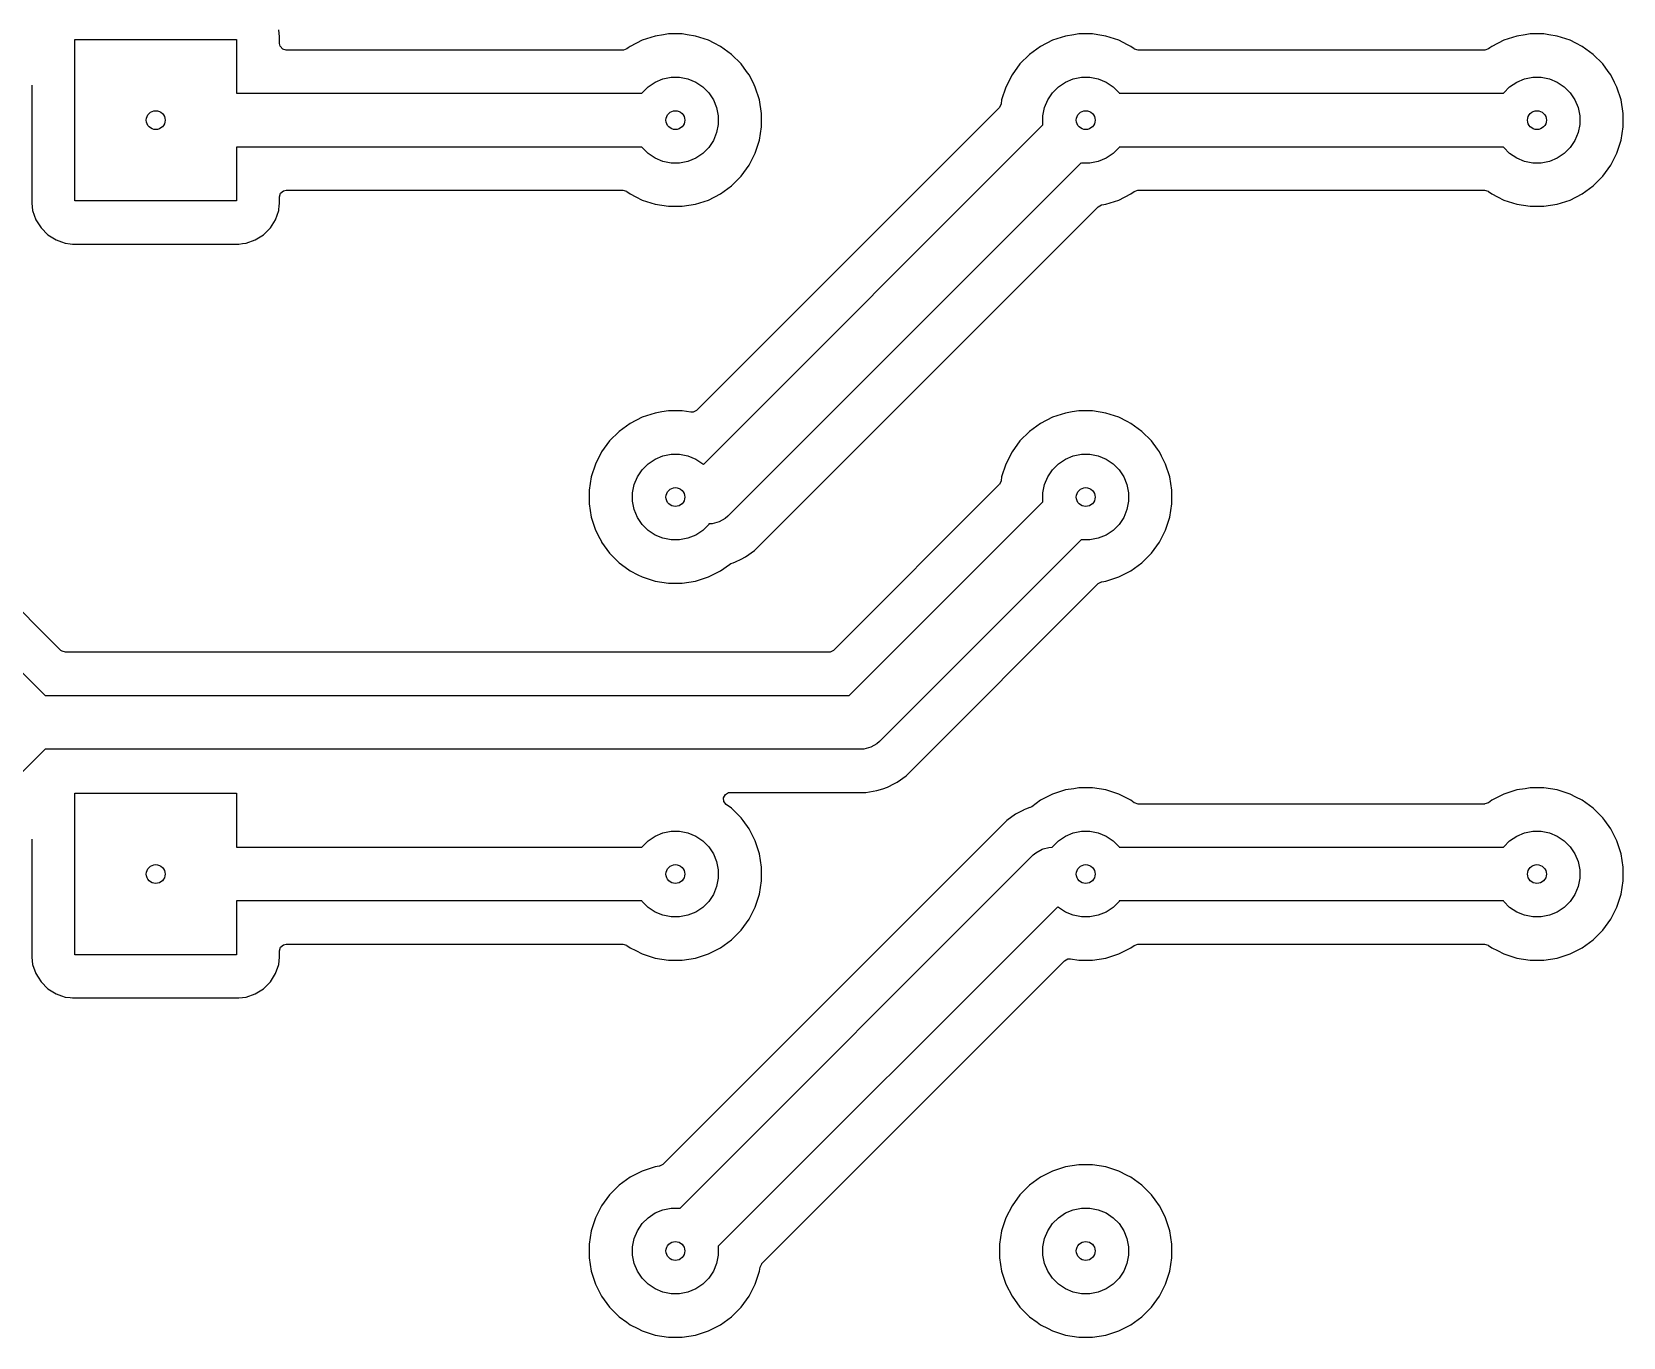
# Model space of a CAD drawing. Extents: x 20 to 124, y -124 to -20.
# Drawn here: x 37.24 to 66.79, y -66.85 to -42.61 of the extents above; entities that cross this region are included whole.
import ezdxf

# ---------------------------------------------------------------- set-up
doc = ezdxf.new("R2010")
doc.units = 0
doc.layers.add('BLACK', color=7, linetype='CONTINUOUS')
doc.layers.add('WHITE', color=7, linetype='CONTINUOUS')

msp = doc.modelspace()

# ---------------------------------------------------------------- linework, layer by layer
at = {"layer": 'BLACK', "linetype": 'CONTINUOUS'}
for p, q in [((38.04, -45.75), (38.04, -42.75)), ((38.04, -42.75), (41.04, -42.75)), ((41.04, -42.75), (41.04, -43.75)), ((41.840499, -42.705039), (41.825369, -42.57075)), ((41.8405, -42.705043), (41.840499, -42.705039)), ((41.8405, -42.8255), (41.8405, -42.705043)), ((41.851706, -42.877011), (41.8405, -42.8255)), ((48.575616, -42.76676), (48.351154, -42.88113)), ((48.815214, -42.68891), (48.575616, -42.76676)), ((48.968076, -42.664699), (48.815214, -42.68891)), ((49.064038, -42.6495), (48.968076, -42.664699)), ((49.315962, -42.6495), (49.064038, -42.6495)), ((49.41193, -42.6647), (49.315962, -42.6495)), ((49.564785, -42.68891), (49.41193, -42.6647)), ((49.804383, -42.76676), (49.564785, -42.68891)), ((49.913418, -42.822317), (49.804383, -42.76676)), ((50.028845, -42.88113), (49.913418, -42.822317)), ((56.195616, -42.76676), (55.971151, -42.881132)), ((56.435214, -42.68891), (56.195616, -42.76676)), ((56.588076, -42.664699), (56.435214, -42.68891)), ((56.684038, -42.6495), (56.588076, -42.664699)), ((56.935962, -42.6495), (56.684038, -42.6495)), ((57.03193, -42.6647), (56.935962, -42.6495)), ((57.184785, -42.68891), (57.03193, -42.6647)), ((57.424383, -42.76676), (57.184785, -42.68891)), ((57.587855, -42.850054), (57.424383, -42.76676)), ((64.575616, -42.76676), (64.351154, -42.88113)), ((64.815214, -42.68891), (64.575616, -42.76676)), ((64.968076, -42.664699), (64.815214, -42.68891)), ((65.064038, -42.6495), (64.968076, -42.664699)), ((65.315962, -42.6495), (65.064038, -42.6495)), ((65.41193, -42.6647), (65.315962, -42.6495)), ((65.564785, -42.68891), (65.41193, -42.6647)), ((65.804383, -42.76676), (65.564785, -42.68891)), ((65.913418, -42.822317), (65.804383, -42.76676)), ((66.028845, -42.88113), (65.913418, -42.822317)), ((41.897461, -42.929815), (41.851706, -42.877011)), ((41.9645, -42.9495), (41.897461, -42.929815)), ((48.216762, -42.9495), (41.9645, -42.9495)), ((48.223842, -42.949298), (48.216762, -42.9495)), ((48.289646, -42.925818), (48.223842, -42.949298)), ((48.312801, -42.908995), (48.289646, -42.925818)), ((48.351154, -42.88113), (48.312801, -42.908995)), ((50.028847, -42.881131), (50.028845, -42.88113)), ((50.028848, -42.881132), (50.028847, -42.881131)), ((50.232649, -43.029201), (50.028848, -42.881132)), ((50.232654, -43.029205), (50.232649, -43.029201)), ((50.410794, -43.207345), (50.232654, -43.029205)), ((55.767345, -43.029205), (55.589205, -43.207345)), ((55.76735, -43.029201), (55.767345, -43.029205)), ((55.971151, -42.881132), (55.76735, -43.029201)), ((57.648845, -42.88113), (57.587855, -42.850054)), ((57.710362, -42.925824), (57.648845, -42.88113)), ((57.716199, -42.929815), (57.710362, -42.925824)), ((57.783238, -42.9495), (57.716199, -42.929815)), ((64.216762, -42.9495), (57.783238, -42.9495)), ((64.223842, -42.949298), (64.216762, -42.9495)), ((64.289646, -42.925818), (64.223842, -42.949298)), ((64.312801, -42.908995), (64.289646, -42.925818)), ((64.351154, -42.88113), (64.312801, -42.908995)), ((66.028847, -42.881131), (66.028845, -42.88113)), ((66.028848, -42.881132), (66.028847, -42.881131)), ((66.232649, -43.029201), (66.028848, -42.881132)), ((66.232654, -43.029205), (66.232649, -43.029201)), ((66.410794, -43.207345), (66.232654, -43.029205)), ((50.410798, -43.20735), (50.410794, -43.207345)), ((50.509934, -43.3438), (50.410798, -43.20735)), ((50.55887, -43.411155), (50.509934, -43.3438)), ((50.631747, -43.554184), (50.55887, -43.411155)), ((55.441132, -43.411151), (55.32676, -43.635618)), ((55.589201, -43.20735), (55.441132, -43.411151)), ((55.589205, -43.207345), (55.589201, -43.20735)), ((66.410798, -43.20735), (66.410794, -43.207345)), ((66.509934, -43.3438), (66.410798, -43.20735)), ((66.55887, -43.411155), (66.509934, -43.3438)), ((66.631747, -43.554184), (66.55887, -43.411155)), ((37.239184, -43.6002), (37.2395, -43.609046)), ((37.2395, -43.609046), (37.2395, -45.79496)), ((48.571592, -43.742485), (48.682485, -43.631592)), ((48.682485, -43.631592), (48.812883, -43.544463)), ((48.812883, -43.544463), (48.957772, -43.484448)), ((48.957772, -43.484448), (49.111586, -43.453852)), ((49.111586, -43.453852), (49.268414, -43.453852)), ((49.268414, -43.453852), (49.422228, -43.484448)), ((49.422228, -43.484448), (49.567117, -43.544463)), ((49.567117, -43.544463), (49.697515, -43.631592)), ((49.697515, -43.631592), (49.808408, -43.742485)), ((50.673239, -43.635616), (50.631747, -43.554184)), ((50.673239, -43.635618), (50.673239, -43.635616)), ((50.673241, -43.635621), (50.673239, -43.635618)), ((50.75109, -43.875215), (50.673241, -43.635621)), ((55.32676, -43.635618), (55.248909, -43.875217)), ((56.191592, -43.742485), (56.302485, -43.631592)), ((56.302485, -43.631592), (56.432883, -43.544463)), ((56.432883, -43.544463), (56.577772, -43.484448)), ((56.577772, -43.484448), (56.731586, -43.453852)), ((56.731586, -43.453852), (56.888414, -43.453852)), ((56.888414, -43.453852), (57.042228, -43.484448)), ((57.042228, -43.484448), (57.187117, -43.544463)), ((57.187117, -43.544463), (57.317515, -43.631592)), ((57.317515, -43.631592), (57.428408, -43.742485)), ((64.571592, -43.742485), (64.682485, -43.631592)), ((64.682485, -43.631592), (64.812883, -43.544463)), ((64.812883, -43.544463), (64.957772, -43.484448)), ((64.957772, -43.484448), (65.111586, -43.453852)), ((65.111586, -43.453852), (65.268414, -43.453852)), ((65.268414, -43.453852), (65.422228, -43.484448)), ((65.422228, -43.484448), (65.567117, -43.544463)), ((65.567117, -43.544463), (65.697515, -43.631592)), ((65.697515, -43.631592), (65.808408, -43.742485)), ((66.673239, -43.635616), (66.631747, -43.554184)), ((66.673239, -43.635618), (66.673239, -43.635616)), ((66.673241, -43.635621), (66.673239, -43.635618)), ((66.75109, -43.875215), (66.673241, -43.635621)), ((41.04, -43.75), (48.566571, -43.75)), ((48.566571, -43.75), (48.571592, -43.742485)), ((55.202223, -44.01859), (49.581075, -49.639738)), ((49.808408, -43.742485), (49.895537, -43.872883)), ((49.895537, -43.872883), (49.955552, -44.017772)), ((49.955552, -44.017772), (49.986148, -44.171586)), ((50.7905, -44.124038), (50.75109, -43.875215)), ((55.207085, -44.013443), (55.202223, -44.01859)), ((55.237015, -43.950309), (55.207085, -44.013443)), ((55.248909, -43.875217), (55.237015, -43.950309)), ((56.013852, -44.171586), (56.044448, -44.017772)), ((56.044448, -44.017772), (56.104463, -43.872883)), ((56.104463, -43.872883), (56.191592, -43.742485)), ((57.428408, -43.742485), (57.433429, -43.75)), ((57.433429, -43.75), (64.566571, -43.75)), ((64.566571, -43.75), (64.571592, -43.742485)), ((65.808408, -43.742485), (65.895537, -43.872883)), ((65.895537, -43.872883), (65.955552, -44.017772)), ((65.955552, -44.017772), (65.986148, -44.171586)), ((66.7905, -44.124038), (66.75109, -43.875215)), ((49.986148, -44.171586), (49.986148, -44.328414)), ((50.7905, -44.375962), (50.7905, -44.124038)), ((56.013852, -44.328414), (56.013852, -44.171586)), ((65.986148, -44.171586), (65.986148, -44.328414)), ((66.7905, -44.375962), (66.7905, -44.124038)), ((49.709408, -50.643485), (56.015615, -44.337278)), ((49.955552, -44.482228), (49.895537, -44.627117)), ((49.986148, -44.328414), (49.955552, -44.482228)), ((50.75109, -44.624785), (50.7905, -44.375962)), ((56.015615, -44.337278), (56.013852, -44.328414)), ((65.955552, -44.482228), (65.895537, -44.627117)), ((65.986148, -44.328414), (65.955552, -44.482228)), ((66.75109, -44.624785), (66.7905, -44.375962)), ((48.566571, -44.75), (41.04, -44.75)), ((41.04, -44.75), (41.04, -45.75)), ((48.571592, -44.757515), (48.566571, -44.75)), ((48.682485, -44.868408), (48.571592, -44.757515)), ((48.812883, -44.955537), (48.682485, -44.868408)), ((49.697515, -44.868408), (49.567117, -44.955537)), ((49.808408, -44.757515), (49.697515, -44.868408)), ((49.895537, -44.627117), (49.808408, -44.757515)), ((50.55887, -45.088845), (50.673241, -44.864379)), ((50.673241, -44.864379), (50.75109, -44.624785)), ((57.317515, -44.868408), (57.187117, -44.955537)), ((57.428408, -44.757515), (57.317515, -44.868408)), ((57.433429, -44.75), (57.428408, -44.757515)), ((64.566571, -44.75), (57.433429, -44.75)), ((64.571592, -44.757515), (64.566571, -44.75)), ((64.682485, -44.868408), (64.571592, -44.757515)), ((64.812883, -44.955537), (64.682485, -44.868408)), ((65.697515, -44.868408), (65.567117, -44.955537)), ((65.808408, -44.757515), (65.697515, -44.868408)), ((65.895537, -44.627117), (65.808408, -44.757515)), ((66.55887, -45.088845), (66.673241, -44.864379)), ((66.673241, -44.864379), (66.75109, -44.624785)), ((48.957772, -45.015552), (48.812883, -44.955537)), ((49.111586, -45.046148), (48.957772, -45.015552)), ((49.268414, -45.046148), (49.111586, -45.046148)), ((49.422228, -45.015552), (49.268414, -45.046148)), ((49.567117, -44.955537), (49.422228, -45.015552)), ((56.722721, -45.044384), (50.163553, -51.603553)), ((50.410793, -45.292656), (50.55887, -45.088845)), ((56.731586, -45.046148), (56.722721, -45.044384)), ((56.888414, -45.046148), (56.731586, -45.046148)), ((57.042228, -45.015552), (56.888414, -45.046148)), ((57.187117, -44.955537), (57.042228, -45.015552)), ((64.957772, -45.015552), (64.812883, -44.955537)), ((65.111586, -45.046148), (64.957772, -45.015552)), ((65.268414, -45.046148), (65.111586, -45.046148)), ((65.422228, -45.015552), (65.268414, -45.046148)), ((65.567117, -44.955537), (65.422228, -45.015552)), ((66.410793, -45.292656), (66.55887, -45.088845)), ((50.028845, -45.61887), (50.232656, -45.470793)), ((50.232656, -45.470793), (50.410793, -45.292656)), ((66.028845, -45.61887), (66.232656, -45.470793)), ((66.232656, -45.470793), (66.410793, -45.292656)), ((37.2395, -45.79496), (37.25463, -45.929249)), ((41.04, -45.75), (38.04, -45.75)), ((41.834235, -45.85056), (41.8405, -45.794954)), ((41.8405, -45.6745), (41.860185, -45.607461)), ((41.8405, -45.794954), (41.8405, -45.6745)), ((41.860185, -45.607461), (41.912989, -45.561706)), ((41.912989, -45.561706), (41.9645, -45.5505)), ((41.9645, -45.5505), (48.216762, -45.5505)), ((48.216762, -45.5505), (48.283801, -45.570185)), ((48.283801, -45.570185), (48.289637, -45.574175)), ((48.289637, -45.574175), (48.351155, -45.61887)), ((48.351155, -45.61887), (48.457206, -45.672905)), ((48.457206, -45.672905), (48.575616, -45.733239)), ((48.575616, -45.733239), (48.575618, -45.733239)), ((48.575618, -45.733239), (48.575621, -45.733241)), ((48.575621, -45.733241), (48.815215, -45.81109)), ((49.564785, -45.81109), (49.804379, -45.733241)), ((49.804379, -45.733241), (50.028845, -45.61887)), ((57.184785, -45.81109), (57.424379, -45.733241)), ((57.424379, -45.733241), (57.648845, -45.61887)), ((57.648845, -45.61887), (57.710353, -45.574181)), ((57.710353, -45.574181), (57.776158, -45.550702)), ((57.776158, -45.550702), (57.783238, -45.5505)), ((57.783238, -45.5505), (64.216762, -45.5505)), ((64.216762, -45.5505), (64.283801, -45.570185)), ((64.283801, -45.570185), (64.289637, -45.574175)), ((64.289637, -45.574175), (64.351155, -45.61887)), ((64.351155, -45.61887), (64.457206, -45.672905)), ((64.457206, -45.672905), (64.575616, -45.733239)), ((64.575616, -45.733239), (64.575618, -45.733239)), ((64.575618, -45.733239), (64.575621, -45.733241)), ((64.575621, -45.733241), (64.815215, -45.81109)), ((65.564785, -45.81109), (65.804379, -45.733241)), ((65.804379, -45.733241), (66.028845, -45.61887)), ((37.25463, -45.929249), (37.254631, -45.929254)), ((37.254631, -45.929254), (37.314211, -46.099523)), ((37.314211, -46.099523), (37.410184, -46.252262)), ((41.669816, -46.252262), (41.765789, -46.099522)), ((41.765789, -46.099522), (41.825368, -45.929255)), ((41.825368, -45.929255), (41.827931, -45.906513)), ((41.827931, -45.906513), (41.834235, -45.85056)), ((48.815215, -45.81109), (49.064038, -45.8505)), ((49.064038, -45.8505), (49.064039, -45.8505)), ((49.064039, -45.8505), (49.315961, -45.8505)), ((49.315961, -45.8505), (49.315962, -45.8505)), ((49.315962, -45.8505), (49.564785, -45.81109)), ((50.657219, -52.241966), (57.04141, -45.857773)), ((57.04141, -45.857773), (57.102731, -45.82429)), ((57.102731, -45.82429), (57.109645, -45.82299)), ((57.109645, -45.82299), (57.184785, -45.81109)), ((64.815215, -45.81109), (65.064038, -45.8505)), ((65.064038, -45.8505), (65.064039, -45.8505)), ((65.064039, -45.8505), (65.315961, -45.8505)), ((65.315961, -45.8505), (65.315962, -45.8505)), ((65.315962, -45.8505), (65.564785, -45.81109)), ((37.410184, -46.252262), (37.537738, -46.379816)), ((37.537738, -46.379816), (37.690478, -46.475789)), ((41.389522, -46.475789), (41.542262, -46.379816)), ((41.542262, -46.379816), (41.669816, -46.252262)), ((37.690478, -46.475789), (37.792957, -46.511648)), ((37.792957, -46.511648), (37.860745, -46.535368)), ((37.860745, -46.535368), (37.86075, -46.535369)), ((37.86075, -46.535369), (37.951246, -46.545565)), ((37.951246, -46.545565), (37.99504, -46.550499)), ((37.99504, -46.550499), (37.995043, -46.5505)), ((37.995043, -46.5505), (37.995046, -46.5505)), ((37.995046, -46.5505), (41.084957, -46.5505)), ((41.084957, -46.5505), (41.084958, -46.550499)), ((41.084958, -46.550499), (41.152104, -46.542934)), ((41.152104, -46.542934), (41.219249, -46.535369)), ((41.219249, -46.535369), (41.219252, -46.535368)), ((41.219252, -46.535368), (41.219255, -46.535368)), ((41.219255, -46.535368), (41.389522, -46.475789)), ((49.581075, -49.639738), (49.519752, -49.673223)), ((48.351151, -49.881132), (48.14735, -50.029201)), ((48.575616, -49.76676), (48.351151, -49.881132)), ((48.815214, -49.68891), (48.575616, -49.76676)), ((48.939626, -49.669205), (48.815214, -49.68891)), ((49.064038, -49.6495), (48.939626, -49.669205)), ((49.315962, -49.6495), (49.064038, -49.6495)), ((49.393838, -49.661834), (49.315962, -49.6495)), ((49.473996, -49.67453), (49.393838, -49.661834)), ((49.519752, -49.673223), (49.473996, -49.67453)), ((55.971151, -49.881132), (55.76735, -50.029201)), ((56.195616, -49.76676), (55.971151, -49.881132)), ((56.435214, -49.68891), (56.195616, -49.76676)), ((56.559626, -49.669205), (56.435214, -49.68891)), ((56.684038, -49.6495), (56.559626, -49.669205)), ((56.935962, -49.6495), (56.684038, -49.6495)), ((57.184785, -49.68891), (56.935962, -49.6495)), ((57.424383, -49.76676), (57.184785, -49.68891)), ((57.578747, -49.845413), (57.424383, -49.76676)), ((57.648845, -49.88113), (57.578747, -49.845413)), ((57.648847, -49.881131), (57.648845, -49.88113)), ((57.648848, -49.881132), (57.648847, -49.881131)), ((57.852649, -50.029201), (57.648848, -49.881132)), ((47.969201, -50.20735), (47.821132, -50.411151)), ((47.969205, -50.207345), (47.969201, -50.20735)), ((48.147345, -50.029205), (47.969205, -50.207345)), ((48.14735, -50.029201), (48.147345, -50.029205)), ((55.589201, -50.20735), (55.441132, -50.411151)), ((55.589205, -50.207345), (55.589201, -50.20735)), ((55.767345, -50.029205), (55.589205, -50.207345)), ((55.76735, -50.029201), (55.767345, -50.029205)), ((57.852654, -50.029205), (57.852649, -50.029201)), ((58.030794, -50.207345), (57.852654, -50.029205)), ((58.030798, -50.20735), (58.030794, -50.207345)), ((58.143364, -50.362285), (58.030798, -50.20735)), ((47.821132, -50.411151), (47.70676, -50.635616)), ((48.812883, -50.544463), (48.957772, -50.484448)), ((48.957772, -50.484448), (49.111586, -50.453852)), ((49.111586, -50.453852), (49.268414, -50.453852)), ((49.268414, -50.453852), (49.422228, -50.484448)), ((49.422228, -50.484448), (49.567117, -50.544463)), ((55.441132, -50.411151), (55.32676, -50.635618)), ((56.432883, -50.544463), (56.577772, -50.484448)), ((56.577772, -50.484448), (56.731586, -50.453852)), ((56.731586, -50.453852), (56.888414, -50.453852)), ((56.888414, -50.453852), (57.042228, -50.484448)), ((57.042228, -50.484448), (57.187117, -50.544463)), ((58.17887, -50.411155), (58.143364, -50.362285)), ((58.220023, -50.491923), (58.17887, -50.411155)), ((58.293239, -50.635616), (58.220023, -50.491923)), ((47.70676, -50.635616), (47.62891, -50.875214)), ((48.484463, -50.872883), (48.571592, -50.742485)), ((48.571592, -50.742485), (48.682485, -50.631592)), ((48.682485, -50.631592), (48.812883, -50.544463)), ((49.567117, -50.544463), (49.697515, -50.631592)), ((49.697515, -50.631592), (49.709408, -50.643485)), ((55.32676, -50.635618), (55.248909, -50.875217)), ((56.104463, -50.872883), (56.191592, -50.742485)), ((56.191592, -50.742485), (56.302485, -50.631592)), ((56.302485, -50.631592), (56.432883, -50.544463)), ((57.187117, -50.544463), (57.317515, -50.631592)), ((57.317515, -50.631592), (57.428408, -50.742485)), ((57.428408, -50.742485), (57.515537, -50.872883)), ((58.293239, -50.635618), (58.293239, -50.635616)), ((58.293241, -50.635621), (58.293239, -50.635618)), ((58.37109, -50.875215), (58.293241, -50.635621)), ((47.62891, -50.875214), (47.5895, -51.124038)), ((48.393852, -51.171586), (48.424448, -51.017772)), ((48.424448, -51.017772), (48.484463, -50.872883)), ((55.202223, -51.01859), (52.124634, -54.096181)), ((55.207085, -51.013443), (55.202223, -51.01859)), ((55.237015, -50.950309), (55.207085, -51.013443)), ((55.248909, -50.875217), (55.237015, -50.950309)), ((56.013852, -51.171586), (56.044448, -51.017772)), ((56.044448, -51.017772), (56.104463, -50.872883)), ((57.515537, -50.872883), (57.575552, -51.017772)), ((57.575552, -51.017772), (57.606148, -51.171586)), ((58.4105, -51.124038), (58.37109, -50.875215)), ((47.5895, -51.124038), (47.5895, -51.375961)), ((47.5895, -51.375961), (47.62891, -51.624785)), ((48.393852, -51.328414), (48.393852, -51.171586)), ((48.424448, -51.482228), (48.393852, -51.328414)), ((52.419894, -54.933), (56.015615, -51.337277)), ((56.013852, -51.328414), (56.013852, -51.171586)), ((56.015615, -51.337277), (56.013852, -51.328414)), ((57.606148, -51.328414), (57.575552, -51.482228)), ((57.606148, -51.171586), (57.606148, -51.328414)), ((58.37109, -51.624785), (58.4105, -51.375962)), ((58.4105, -51.375962), (58.4105, -51.124038)), ((47.62891, -51.624785), (47.70676, -51.864383)), ((48.484463, -51.627117), (48.424448, -51.482228)), ((48.571592, -51.757515), (48.484463, -51.627117)), ((50.001342, -51.71194), (49.875263, -51.745723)), ((50.114381, -51.646677), (50.001342, -51.71194)), ((50.114396, -51.646661), (50.114381, -51.646677)), ((50.163553, -51.603553), (50.114396, -51.646661)), ((57.515537, -51.627117), (57.428408, -51.757515)), ((57.575552, -51.482228), (57.515537, -51.627117)), ((58.293241, -51.864379), (58.37109, -51.624785)), ((47.70676, -51.864383), (47.785413, -52.018747)), ((48.682485, -51.868408), (48.571592, -51.757515)), ((48.812883, -51.955537), (48.682485, -51.868408)), ((48.957772, -52.015552), (48.812883, -51.955537)), ((49.567117, -51.955537), (49.422228, -52.015552)), ((49.697515, -51.868408), (49.567117, -51.955537)), ((49.808408, -51.757515), (49.697515, -51.868408)), ((49.813586, -51.749764), (49.808408, -51.757515)), ((49.875248, -51.745723), (49.813586, -51.749764)), ((49.875263, -51.745723), (49.875248, -51.745723)), ((57.187117, -51.955537), (57.042228, -52.015552)), ((57.317515, -51.868408), (57.187117, -51.955537)), ((57.428408, -51.757515), (57.317515, -51.868408)), ((58.17887, -52.088845), (58.293241, -51.864379)), ((37.779365, -54.096181), (35.796819, -52.113634)), ((47.785413, -52.018747), (47.815255, -52.077315)), ((47.815255, -52.077315), (47.821132, -52.088848)), ((47.821132, -52.088848), (47.969201, -52.292649)), ((47.969201, -52.292649), (47.969205, -52.292654)), ((47.969205, -52.292654), (48.147343, -52.470792)), ((49.111586, -52.046148), (48.957772, -52.015552)), ((49.268414, -52.046148), (49.111586, -52.046148)), ((49.422228, -52.015552), (49.268414, -52.046148)), ((50.491611, -52.362287), (50.657219, -52.241966)), ((56.722722, -52.044384), (52.980553, -55.786553)), ((56.731586, -52.046148), (56.722722, -52.044384)), ((56.888414, -52.046148), (56.731586, -52.046148)), ((57.042228, -52.015552), (56.888414, -52.046148)), ((57.852656, -52.470793), (58.030793, -52.292656)), ((58.030793, -52.292656), (58.17887, -52.088845)), ((34.96, -52.408893), (37.484107, -54.933)), ((48.147343, -52.470792), (48.14735, -52.470798)), ((48.14735, -52.470798), (48.325117, -52.599952)), ((48.325117, -52.599952), (48.351155, -52.61887)), ((50.028845, -52.61887), (50.193605, -52.499164)), ((50.193605, -52.499164), (50.217759, -52.48546)), ((50.217759, -52.48546), (50.22287, -52.483275)), ((50.22287, -52.483275), (50.26129, -52.470793)), ((50.26129, -52.470793), (50.309219, -52.45522)), ((50.309219, -52.45522), (50.413116, -52.402282)), ((50.413116, -52.402282), (50.491611, -52.362287)), ((57.648845, -52.61887), (57.852656, -52.470793)), ((48.351155, -52.61887), (48.494184, -52.691747)), ((48.494184, -52.691747), (48.575616, -52.733239)), ((48.575616, -52.733239), (48.575618, -52.733239)), ((48.575618, -52.733239), (48.575621, -52.733241)), ((48.575621, -52.733241), (48.815215, -52.81109)), ((48.815215, -52.81109), (49.064038, -52.8505)), ((49.064038, -52.8505), (49.064039, -52.8505)), ((49.064039, -52.8505), (49.315961, -52.8505)), ((49.315961, -52.8505), (49.315962, -52.8505)), ((49.315962, -52.8505), (49.564785, -52.81109)), ((49.564785, -52.81109), (49.804379, -52.733241)), ((49.804379, -52.733241), (50.028845, -52.61887)), ((53.474219, -56.424966), (57.04141, -52.857773)), ((57.04141, -52.857773), (57.102731, -52.82429)), ((57.102731, -52.82429), (57.109645, -52.82299)), ((57.109645, -52.82299), (57.184785, -52.81109)), ((57.184785, -52.81109), (57.424379, -52.733241)), ((57.424379, -52.733241), (57.648845, -52.61887)), ((37.800007, -54.112815), (37.779365, -54.096181)), ((37.867046, -54.1325), (37.800007, -54.112815)), ((52.036953, -54.1325), (37.867046, -54.1325)), ((52.063311, -54.129666), (52.036953, -54.1325)), ((52.124634, -54.096181), (52.063311, -54.129666)), ((37.484107, -54.933), (52.419894, -54.933)), ((52.931381, -55.829677), (52.818342, -55.89494)), ((52.931396, -55.829661), (52.931381, -55.829677)), ((52.980553, -55.786553), (52.931396, -55.829661)), ((37.484107, -55.933), (35.810482, -57.606623)), ((52.627, -55.933), (37.484107, -55.933)), ((52.692248, -55.928723), (52.627, -55.933)), ((52.692263, -55.928723), (52.692248, -55.928723)), ((52.818342, -55.89494), (52.692263, -55.928723)), ((53.308611, -56.545287), (53.474219, -56.424966)), ((50.118358, -56.77108), (50.179197, -56.736723)), ((50.179197, -56.736723), (50.207283, -56.7335)), ((50.207283, -56.7335), (52.729351, -56.7335)), ((52.729351, -56.7335), (52.729352, -56.7335)), ((52.729352, -56.7335), (52.931535, -56.701477)), ((52.931535, -56.701477), (53.044722, -56.6647)), ((53.044722, -56.6647), (53.126219, -56.63822)), ((53.126219, -56.63822), (53.258646, -56.570745)), ((53.258646, -56.570745), (53.308611, -56.545287)), ((56.435214, -56.68891), (56.195616, -56.76676)), ((56.588076, -56.664699), (56.435214, -56.68891)), ((56.684038, -56.6495), (56.588076, -56.664699)), ((56.935962, -56.6495), (56.684038, -56.6495)), ((57.184779, -56.688909), (56.935962, -56.6495)), ((57.184785, -56.68891), (57.184779, -56.688909)), ((57.424383, -56.76676), (57.184785, -56.68891)), ((64.815214, -56.68891), (64.575616, -56.76676)), ((64.968076, -56.664699), (64.815214, -56.68891)), ((65.064038, -56.6495), (64.968076, -56.664699)), ((65.315962, -56.6495), (65.064038, -56.6495)), ((65.564779, -56.688909), (65.315962, -56.6495)), ((65.564785, -56.68891), (65.564779, -56.688909)), ((65.804383, -56.76676), (65.564785, -56.68891)), ((38.04, -59.75), (38.04, -56.75)), ((38.04, -56.75), (41.04, -56.75)), ((41.04, -56.75), (41.04, -57.75)), ((50.085753, -56.832875), (50.118358, -56.77108)), ((50.091732, -56.902489), (50.085753, -56.832875)), ((50.134398, -56.957818), (50.091732, -56.902489)), ((50.232649, -57.029201), (50.134398, -56.957818)), ((50.232654, -57.029205), (50.232649, -57.029201)), ((50.410794, -57.207345), (50.232654, -57.029205)), ((55.774677, -57.017519), (55.690781, -57.04478)), ((55.777522, -57.01644), (55.774677, -57.017519)), ((55.806399, -57.000831), (55.777522, -57.01644)), ((55.971155, -56.881129), (55.806399, -57.000831)), ((56.195616, -56.76676), (55.971155, -56.881129)), ((57.648843, -56.881129), (57.424383, -56.76676)), ((57.648845, -56.88113), (57.648843, -56.881129)), ((57.710362, -56.925824), (57.648845, -56.88113)), ((57.716199, -56.929815), (57.710362, -56.925824)), ((57.783238, -56.9495), (57.716199, -56.929815)), ((64.216762, -56.9495), (57.783238, -56.9495)), ((64.223842, -56.949298), (64.216762, -56.9495)), ((64.289646, -56.925818), (64.223842, -56.949298)), ((64.321757, -56.902489), (64.289646, -56.925818)), ((64.351154, -56.88113), (64.321757, -56.902489)), ((64.575616, -56.76676), (64.351154, -56.88113)), ((65.913418, -56.822317), (65.804383, -56.76676)), ((66.028845, -56.88113), (65.913418, -56.822317)), ((66.028847, -56.881131), (66.028845, -56.88113)), ((66.028848, -56.881132), (66.028847, -56.881131)), ((66.232649, -57.029201), (66.028848, -56.881132)), ((66.232654, -57.029205), (66.232649, -57.029201)), ((66.410794, -57.207345), (66.232654, -57.029205)), ((55.342778, -57.258036), (48.95859, -63.642223)), ((50.410798, -57.20735), (50.410794, -57.207345)), ((50.447623, -57.258036), (50.410798, -57.20735)), ((50.55887, -57.411155), (50.447623, -57.258036)), ((55.508384, -57.137716), (55.342778, -57.258036)), ((55.508387, -57.137714), (55.508384, -57.137716)), ((55.65547, -57.062772), (55.508387, -57.137714)), ((55.661464, -57.059718), (55.65547, -57.062771)), ((55.65547, -57.062771), (55.65547, -57.062772)), ((55.690781, -57.04478), (55.661464, -57.059718)), ((66.410798, -57.20735), (66.410794, -57.207345)), ((66.447623, -57.258036), (66.410798, -57.20735)), ((66.55887, -57.411155), (66.447623, -57.258036)), ((37.239184, -57.600199), (37.2395, -57.609045)), ((37.2395, -57.609045), (37.2395, -59.79496)), ((48.682485, -57.631592), (48.812883, -57.544463)), ((48.812883, -57.544463), (48.957772, -57.484448)), ((48.957772, -57.484448), (49.111586, -57.453852)), ((49.111586, -57.453852), (49.268414, -57.453852)), ((49.268414, -57.453852), (49.422228, -57.484448)), ((49.422228, -57.484448), (49.567117, -57.544463)), ((49.567117, -57.544463), (49.697515, -57.631592)), ((50.608693, -57.508939), (50.55887, -57.411155)), ((50.673239, -57.635616), (50.608693, -57.508939)), ((56.302485, -57.631592), (56.432883, -57.544463)), ((56.432883, -57.544463), (56.577772, -57.484448)), ((56.577772, -57.484448), (56.731586, -57.453852)), ((56.731586, -57.453852), (56.888414, -57.453852)), ((56.888414, -57.453852), (57.042228, -57.484448)), ((57.042228, -57.484448), (57.187117, -57.544463)), ((57.187117, -57.544463), (57.317515, -57.631592)), ((64.682485, -57.631592), (64.812883, -57.544463)), ((64.812883, -57.544463), (64.957772, -57.484448)), ((64.957772, -57.484448), (65.111586, -57.453852)), ((65.111586, -57.453852), (65.268414, -57.453852)), ((65.268414, -57.453852), (65.422228, -57.484448)), ((65.422228, -57.484448), (65.567117, -57.544463)), ((65.567117, -57.544463), (65.697515, -57.631592)), ((66.608693, -57.508939), (66.55887, -57.411155)), ((66.673239, -57.635616), (66.608693, -57.508939)), ((41.04, -57.75), (48.566571, -57.75)), ((48.566571, -57.75), (48.571592, -57.742485)), ((48.571592, -57.742485), (48.682485, -57.631592)), ((49.277278, -64.455615), (55.836447, -57.896447)), ((49.697515, -57.631592), (49.808408, -57.742485)), ((49.808408, -57.742485), (49.895537, -57.872883)), ((49.895537, -57.872883), (49.955552, -58.017772)), ((50.673239, -57.635618), (50.673239, -57.635616)), ((50.673241, -57.635621), (50.673239, -57.635618)), ((50.75109, -57.875215), (50.673241, -57.635621)), ((50.7905, -58.124038), (50.75109, -57.875215)), ((55.836447, -57.896447), (55.885603, -57.853338)), ((55.885603, -57.853338), (55.885619, -57.853323)), ((55.885619, -57.853323), (55.998658, -57.78806)), ((55.998658, -57.78806), (56.022868, -57.781573)), ((56.022868, -57.781573), (56.124737, -57.754277)), ((56.124737, -57.754277), (56.124752, -57.754277)), ((56.124752, -57.754277), (56.186413, -57.750235)), ((56.186413, -57.750235), (56.191592, -57.742485)), ((56.191592, -57.742485), (56.302485, -57.631592)), ((57.317515, -57.631592), (57.428408, -57.742485)), ((57.428408, -57.742485), (57.433429, -57.75)), ((57.433429, -57.75), (64.566571, -57.75)), ((64.566571, -57.75), (64.571592, -57.742485)), ((64.571592, -57.742485), (64.682485, -57.631592)), ((65.697515, -57.631592), (65.808408, -57.742485)), ((65.808408, -57.742485), (65.895537, -57.872883)), ((65.895537, -57.872883), (65.955552, -58.017772)), ((66.673239, -57.635618), (66.673239, -57.635616)), ((66.673241, -57.635621), (66.673239, -57.635618)), ((66.75109, -57.875215), (66.673241, -57.635621)), ((66.7905, -58.124038), (66.75109, -57.875215)), ((49.955552, -58.017772), (49.986148, -58.171586)), ((49.986148, -58.171586), (49.986148, -58.328414)), ((50.7905, -58.375962), (50.7905, -58.124038)), ((65.955552, -58.017772), (65.986148, -58.171586)), ((65.986148, -58.171586), (65.986148, -58.328414)), ((66.7905, -58.375962), (66.7905, -58.124038)), ((49.955552, -58.482228), (49.895537, -58.627117)), ((49.986148, -58.328414), (49.955552, -58.482228)), ((50.75109, -58.624785), (50.7905, -58.375962)), ((65.955552, -58.482228), (65.895537, -58.627117)), ((65.986148, -58.328414), (65.955552, -58.482228)), ((66.75109, -58.624785), (66.7905, -58.375962)), ((48.566571, -58.75), (41.04, -58.75)), ((41.04, -58.75), (41.04, -59.75)), ((48.571592, -58.757515), (48.566571, -58.75)), ((48.682485, -58.868408), (48.571592, -58.757515)), ((49.808408, -58.757515), (49.697515, -58.868408)), ((49.895537, -58.627117), (49.808408, -58.757515)), ((50.673241, -58.864379), (50.75109, -58.624785)), ((57.428408, -58.757515), (57.317515, -58.868408)), ((57.433429, -58.75), (57.428408, -58.757515)), ((64.566571, -58.75), (57.433429, -58.75)), ((64.571592, -58.757515), (64.566571, -58.75)), ((64.682485, -58.868408), (64.571592, -58.757515)), ((65.808408, -58.757515), (65.697515, -58.868408)), ((65.895537, -58.627117), (65.808408, -58.757515)), ((66.673241, -58.864379), (66.75109, -58.624785)), ((48.812883, -58.955537), (48.682485, -58.868408)), ((48.957772, -59.015552), (48.812883, -58.955537)), ((49.111586, -59.046148), (48.957772, -59.015552)), ((49.268414, -59.046148), (49.111586, -59.046148)), ((49.422228, -59.015552), (49.268414, -59.046148)), ((49.567117, -58.955537), (49.422228, -59.015552)), ((49.697515, -58.868408), (49.567117, -58.955537)), ((56.290591, -58.856514), (49.984384, -65.162721)), ((50.410793, -59.292656), (50.55887, -59.088845)), ((50.55887, -59.088845), (50.673241, -58.864379)), ((56.302485, -58.868408), (56.290591, -58.856514)), ((56.432883, -58.955537), (56.302485, -58.868408)), ((56.577772, -59.015552), (56.432883, -58.955537)), ((56.731586, -59.046148), (56.577772, -59.015552)), ((56.888414, -59.046148), (56.731586, -59.046148)), ((57.042228, -59.015552), (56.888414, -59.046148)), ((57.187117, -58.955537), (57.042228, -59.015552)), ((57.317515, -58.868408), (57.187117, -58.955537)), ((64.812883, -58.955537), (64.682485, -58.868408)), ((64.957772, -59.015552), (64.812883, -58.955537)), ((65.111586, -59.046148), (64.957772, -59.015552)), ((65.268414, -59.046148), (65.111586, -59.046148)), ((65.422228, -59.015552), (65.268414, -59.046148)), ((65.567117, -58.955537), (65.422228, -59.015552)), ((65.697515, -58.868408), (65.567117, -58.955537)), ((66.410793, -59.292656), (66.55887, -59.088845)), ((66.55887, -59.088845), (66.673241, -58.864379)), ((50.232656, -59.470793), (50.410793, -59.292656)), ((66.232656, -59.470793), (66.410793, -59.292656)), ((41.8405, -59.6745), (41.860185, -59.607461)), ((41.8405, -59.794954), (41.8405, -59.6745)), ((41.860185, -59.607461), (41.912989, -59.561706)), ((41.912989, -59.561706), (41.9645, -59.5505)), ((41.9645, -59.5505), (48.216762, -59.5505)), ((48.216762, -59.5505), (48.283801, -59.570185)), ((48.283801, -59.570185), (48.289637, -59.574175)), ((48.289637, -59.574175), (48.351155, -59.61887)), ((48.351155, -59.61887), (48.457206, -59.672905)), ((48.457206, -59.672905), (48.575616, -59.733239)), ((49.804379, -59.733241), (50.028845, -59.61887)), ((50.028845, -59.61887), (50.232656, -59.470793)), ((57.424379, -59.733241), (57.648845, -59.61887)), ((57.648845, -59.61887), (57.710353, -59.574181)), ((57.710353, -59.574181), (57.776158, -59.550702)), ((57.776158, -59.550702), (57.783238, -59.5505)), ((57.783238, -59.5505), (64.216762, -59.5505)), ((64.216762, -59.5505), (64.283801, -59.570185)), ((64.283801, -59.570185), (64.289637, -59.574175)), ((64.289637, -59.574175), (64.351155, -59.61887)), ((64.351155, -59.61887), (64.457206, -59.672905)), ((64.457206, -59.672905), (64.575616, -59.733239)), ((65.804379, -59.733241), (66.028845, -59.61887)), ((66.028845, -59.61887), (66.232656, -59.470793)), ((37.2395, -59.79496), (37.25463, -59.929249)), ((37.25463, -59.929249), (37.254631, -59.929254)), ((37.254631, -59.929254), (37.314211, -60.099523)), ((41.04, -59.75), (38.04, -59.75)), ((41.765789, -60.099522), (41.825368, -59.929255)), ((41.825368, -59.929255), (41.8405, -59.794954)), ((48.575616, -59.733239), (48.575618, -59.733239)), ((48.575618, -59.733239), (48.575621, -59.733241)), ((48.575621, -59.733241), (48.815215, -59.81109)), ((48.815215, -59.81109), (49.064038, -59.8505)), ((49.064038, -59.8505), (49.064039, -59.8505)), ((49.064039, -59.8505), (49.315961, -59.8505)), ((49.315961, -59.8505), (49.315962, -59.8505)), ((49.315962, -59.8505), (49.564785, -59.81109)), ((49.564785, -59.81109), (49.804379, -59.733241)), ((51.155145, -65.124038), (56.418925, -59.860258)), ((56.418925, -59.860258), (56.480246, -59.826775)), ((56.480246, -59.826775), (56.525997, -59.825468)), ((56.525997, -59.825468), (56.684038, -59.8505)), ((56.684038, -59.8505), (56.68404, -59.8505)), ((56.68404, -59.8505), (56.935961, -59.8505)), ((56.935961, -59.8505), (56.935962, -59.8505)), ((56.935962, -59.8505), (57.184785, -59.81109)), ((57.184785, -59.81109), (57.424379, -59.733241)), ((64.575616, -59.733239), (64.575618, -59.733239)), ((64.575618, -59.733239), (64.575621, -59.733241)), ((64.575621, -59.733241), (64.815215, -59.81109)), ((64.815215, -59.81109), (65.064038, -59.8505)), ((65.064038, -59.8505), (65.064039, -59.8505)), ((65.064039, -59.8505), (65.315961, -59.8505)), ((65.315961, -59.8505), (65.315962, -59.8505)), ((65.315962, -59.8505), (65.564785, -59.81109)), ((65.564785, -59.81109), (65.804379, -59.733241)), ((37.314211, -60.099523), (37.356547, -60.1669)), ((37.356547, -60.1669), (37.410184, -60.252262)), ((37.410184, -60.252262), (37.537738, -60.379816)), ((41.542262, -60.379816), (41.669816, -60.252262)), ((41.669816, -60.252262), (41.765789, -60.099522)), ((37.537738, -60.379816), (37.690478, -60.475789)), ((37.690478, -60.475789), (37.7915, -60.511138)), ((37.7915, -60.511138), (37.860745, -60.535368)), ((37.860745, -60.535368), (37.86075, -60.535369)), ((37.86075, -60.535369), (37.951246, -60.545565)), ((37.951246, -60.545565), (37.99504, -60.550499)), ((37.99504, -60.550499), (37.995043, -60.5505)), ((37.995043, -60.5505), (37.995046, -60.5505)), ((37.995046, -60.5505), (41.084957, -60.5505)), ((41.084957, -60.5505), (41.084958, -60.550499)), ((41.084958, -60.550499), (41.152104, -60.542934)), ((41.152104, -60.542934), (41.219249, -60.535369)), ((41.219249, -60.535369), (41.219252, -60.535368)), ((41.219252, -60.535368), (41.219255, -60.535368)), ((41.219255, -60.535368), (41.389522, -60.475789)), ((41.389522, -60.475789), (41.542262, -60.379816)), ((48.575618, -63.76676), (48.351151, -63.881132)), ((48.815217, -63.688909), (48.575618, -63.76676)), ((48.890309, -63.677015), (48.815217, -63.688909)), ((48.897267, -63.675708), (48.890309, -63.677015)), ((48.95859, -63.642223), (48.897267, -63.675708)), ((56.195616, -63.76676), (55.971151, -63.881132)), ((56.435214, -63.68891), (56.195616, -63.76676)), ((56.559626, -63.669205), (56.435214, -63.68891)), ((56.684038, -63.6495), (56.559626, -63.669205)), ((56.935962, -63.6495), (56.684038, -63.6495)), ((57.184779, -63.688909), (56.935962, -63.6495)), ((57.184785, -63.68891), (57.184779, -63.688909)), ((57.424383, -63.76676), (57.184785, -63.68891)), ((57.578747, -63.845413), (57.424383, -63.76676)), ((48.147345, -64.029205), (47.969205, -64.207345)), ((48.14735, -64.029201), (48.147345, -64.029205)), ((48.351151, -63.881132), (48.14735, -64.029201)), ((55.767345, -64.029205), (55.589205, -64.207345)), ((55.76735, -64.029201), (55.767345, -64.029205)), ((55.971151, -63.881132), (55.76735, -64.029201)), ((57.648845, -63.88113), (57.578747, -63.845413)), ((57.648847, -63.881131), (57.648845, -63.88113)), ((57.648848, -63.881132), (57.648847, -63.881131)), ((57.852649, -64.029201), (57.648848, -63.881132)), ((57.852654, -64.029205), (57.852649, -64.029201)), ((58.030794, -64.207345), (57.852654, -64.029205)), ((47.821132, -64.411151), (47.70676, -64.635616)), ((47.969201, -64.20735), (47.821132, -64.411151)), ((47.969205, -64.207345), (47.969201, -64.20735)), ((55.441132, -64.411151), (55.32676, -64.635616)), ((55.589201, -64.20735), (55.441132, -64.411151)), ((55.589205, -64.207345), (55.589201, -64.20735)), ((58.030798, -64.20735), (58.030794, -64.207345)), ((58.096926, -64.298368), (58.030798, -64.20735)), ((58.17887, -64.411155), (58.096926, -64.298368)), ((58.251747, -64.554184), (58.17887, -64.411155)), ((47.70676, -64.635616), (47.62891, -64.875214)), ((48.571592, -64.742485), (48.682485, -64.631592)), ((48.682485, -64.631592), (48.812883, -64.544463)), ((48.812883, -64.544463), (48.957772, -64.484448)), ((48.957772, -64.484448), (49.111586, -64.453852)), ((49.111586, -64.453852), (49.268414, -64.453852)), ((49.268414, -64.453852), (49.277278, -64.455615)), ((55.32676, -64.635616), (55.24891, -64.875214)), ((56.191592, -64.742485), (56.302485, -64.631592)), ((56.302485, -64.631592), (56.432883, -64.544463)), ((56.432883, -64.544463), (56.577772, -64.484448)), ((56.577772, -64.484448), (56.731586, -64.453852)), ((56.731586, -64.453852), (56.888414, -64.453852)), ((56.888414, -64.453852), (57.042228, -64.484448)), ((57.042228, -64.484448), (57.187117, -64.544463)), ((57.187117, -64.544463), (57.317515, -64.631592)), ((57.317515, -64.631592), (57.428408, -64.742485)), ((58.293239, -64.635616), (58.251747, -64.554184)), ((58.293239, -64.635618), (58.293239, -64.635616)), ((58.293241, -64.635621), (58.293239, -64.635618)), ((58.37109, -64.875215), (58.293241, -64.635621)), ((47.62891, -64.875214), (47.5895, -65.124038)), ((48.424448, -65.017772), (48.484463, -64.872883)), ((48.484463, -64.872883), (48.571592, -64.742485)), ((55.24891, -64.875214), (55.2095, -65.124038)), ((56.044448, -65.017772), (56.104463, -64.872883)), ((56.104463, -64.872883), (56.191592, -64.742485)), ((57.428408, -64.742485), (57.515537, -64.872883)), ((57.515537, -64.872883), (57.575552, -65.017772)), ((58.4105, -65.124038), (58.37109, -64.875215)), ((47.5895, -65.124038), (47.5895, -65.375961)), ((48.393852, -65.171586), (48.424448, -65.017772)), ((48.393852, -65.328414), (48.393852, -65.171586)), ((49.984384, -65.162721), (49.986148, -65.171586)), ((49.986148, -65.171586), (49.986148, -65.328414)), ((50.797757, -65.481426), (51.155145, -65.124038)), ((55.2095, -65.124038), (55.2095, -65.375961)), ((56.013852, -65.171586), (56.044448, -65.017772)), ((56.013852, -65.328414), (56.013852, -65.171586)), ((57.575552, -65.017772), (57.606148, -65.171586)), ((57.606148, -65.171586), (57.606148, -65.328414)), ((58.4105, -65.375962), (58.4105, -65.124038)), ((47.5895, -65.375961), (47.62891, -65.624785)), ((48.424448, -65.482228), (48.393852, -65.328414)), ((48.484463, -65.627117), (48.424448, -65.482228)), ((49.955552, -65.482228), (49.895537, -65.627117)), ((49.986148, -65.328414), (49.955552, -65.482228)), ((50.75109, -65.624785), (50.762984, -65.549687)), ((50.762984, -65.549687), (50.792911, -65.486557)), ((50.792911, -65.486557), (50.797757, -65.481426)), ((55.2095, -65.375961), (55.24891, -65.624785)), ((56.044448, -65.482228), (56.013852, -65.328414)), ((56.104463, -65.627117), (56.044448, -65.482228)), ((57.575552, -65.482228), (57.515537, -65.627117)), ((57.606148, -65.328414), (57.575552, -65.482228)), ((58.37109, -65.624785), (58.4105, -65.375962)), ((47.62891, -65.624785), (47.70676, -65.864383)), ((47.70676, -65.864383), (47.821132, -66.088848)), ((48.571592, -65.757515), (48.484463, -65.627117)), ((48.682485, -65.868408), (48.571592, -65.757515)), ((48.812883, -65.955537), (48.682485, -65.868408)), ((49.697515, -65.868408), (49.567117, -65.955537)), ((49.808408, -65.757515), (49.697515, -65.868408)), ((49.895537, -65.627117), (49.808408, -65.757515)), ((50.55887, -66.088845), (50.673241, -65.864379)), ((50.673241, -65.864379), (50.75109, -65.624785)), ((55.24891, -65.624785), (55.32676, -65.864383)), ((55.32676, -65.864383), (55.441132, -66.088848)), ((56.191592, -65.757515), (56.104463, -65.627117)), ((56.302485, -65.868408), (56.191592, -65.757515)), ((56.432883, -65.955537), (56.302485, -65.868408)), ((57.317515, -65.868408), (57.187117, -65.955537)), ((57.428408, -65.757515), (57.317515, -65.868408)), ((57.515537, -65.627117), (57.428408, -65.757515)), ((58.17887, -66.088845), (58.293241, -65.864379)), ((58.293241, -65.864379), (58.37109, -65.624785)), ((47.821132, -66.088848), (47.969201, -66.292649)), ((48.957772, -66.015552), (48.812883, -65.955537)), ((49.111586, -66.046148), (48.957772, -66.015552)), ((49.268414, -66.046148), (49.111586, -66.046148)), ((49.422228, -66.015552), (49.268414, -66.046148)), ((49.567117, -65.955537), (49.422228, -66.015552)), ((50.410793, -66.292656), (50.55887, -66.088845)), ((55.441132, -66.088848), (55.589201, -66.292649)), ((56.577772, -66.015552), (56.432883, -65.955537)), ((56.731586, -66.046148), (56.577772, -66.015552)), ((56.888414, -66.046148), (56.731586, -66.046148)), ((57.042228, -66.015552), (56.888414, -66.046148)), ((57.187117, -65.955537), (57.042228, -66.015552)), ((58.030793, -66.292656), (58.17887, -66.088845)), ((47.969201, -66.292649), (47.969205, -66.292654)), ((47.969205, -66.292654), (48.147345, -66.470794)), ((48.147345, -66.470794), (48.14735, -66.470798)), ((48.14735, -66.470798), (48.289647, -66.574182)), ((50.028845, -66.61887), (50.232656, -66.470793)), ((50.232656, -66.470793), (50.410793, -66.292656)), ((55.589201, -66.292649), (55.589205, -66.292654)), ((55.589205, -66.292654), (55.767345, -66.470794)), ((55.767345, -66.470794), (55.76735, -66.470798)), ((55.76735, -66.470798), (55.909647, -66.574182)), ((57.648845, -66.61887), (57.852656, -66.470793)), ((57.852656, -66.470793), (58.030793, -66.292656)), ((48.289647, -66.574182), (48.351155, -66.61887)), ((48.351155, -66.61887), (48.494184, -66.691747)), ((48.494184, -66.691747), (48.575616, -66.733239)), ((48.575616, -66.733239), (48.575618, -66.733239)), ((48.575618, -66.733239), (48.575621, -66.733241)), ((48.575621, -66.733241), (48.815215, -66.81109)), ((49.564785, -66.81109), (49.804379, -66.733241)), ((49.804379, -66.733241), (50.028845, -66.61887)), ((55.909647, -66.574182), (55.971155, -66.61887)), ((55.971155, -66.61887), (56.114184, -66.691747)), ((56.114184, -66.691747), (56.195616, -66.733239)), ((56.195616, -66.733239), (56.195618, -66.733239)), ((56.195618, -66.733239), (56.195621, -66.733241)), ((56.195621, -66.733241), (56.435215, -66.81109)), ((57.184785, -66.81109), (57.424379, -66.733241)), ((57.424379, -66.733241), (57.648845, -66.61887)), ((48.815215, -66.81109), (49.064038, -66.8505)), ((49.064038, -66.8505), (49.064039, -66.8505)), ((49.064039, -66.8505), (49.315961, -66.8505)), ((49.315961, -66.8505), (49.315962, -66.8505)), ((49.315962, -66.8505), (49.564785, -66.81109)), ((56.435215, -66.81109), (56.684038, -66.8505)), ((56.684038, -66.8505), (56.684039, -66.8505)), ((56.684039, -66.8505), (56.935961, -66.8505)), ((56.935961, -66.8505), (56.935962, -66.8505)), ((56.935962, -66.8505), (57.184785, -66.81109))]:
    msp.add_line(p, q, dxfattribs=at)
at = {"layer": 'BLACK'}
for centre in [(39.54, -44.25), (49.19, -44.25), (56.81, -44.25), (65.19, -44.25), (49.19, -51.25), (56.81, -51.25), (39.54, -58.25), (49.19, -58.25), (56.81, -58.25), (65.19, -58.25), (49.19, -65.25), (56.81, -65.25)]:
    msp.add_circle(centre, 0.175, dxfattribs=at)
at = {"layer": 'WHITE'}
for centre in [(39.54, -44.25), (49.19, -44.25), (56.81, -44.25), (65.19, -44.25), (49.19, -51.25), (56.81, -51.25), (39.54, -58.25), (49.19, -58.25), (56.81, -58.25), (65.19, -58.25), (49.19, -65.25), (56.81, -65.25)]:
    msp.add_circle(centre, 0.175, dxfattribs=at)

doc.saveas('drawing.dxf')
